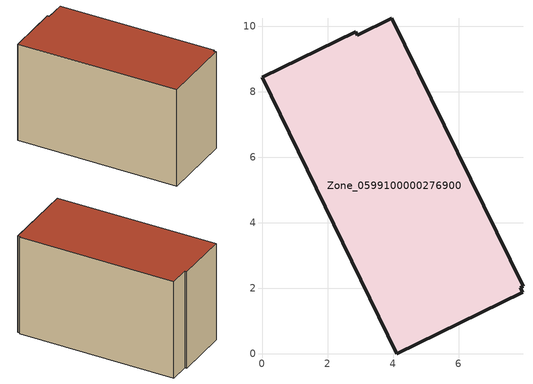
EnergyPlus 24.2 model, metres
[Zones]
Zone_0599100000276900
 floor ground (C_G): 7.96,2.06 7.88,2.02 7.95,1.88 4.11,0 0,8.43 2.85,9.83 2.9,9.73 3.96,10.25 z0
 wall outside (C_F): 7.96,2.06 3.96,10.25 2.9,9.73 2.85,9.83 0,8.43 4.11,0 7.95,1.88 7.88,2.02 7.96,2.06 z0:5.84
 roof outside (C_R): 7.88,2.02 7.96,2.06 3.96,10.25 2.9,9.73 2.85,9.83 0,8.43 4.11,0 7.95,1.88 z5.84
[BUILDING]
Pand.0599100000276900: North Axis=0; Terrain=City; Loads Convergence Tolerance Value=0.04; Temperature Convergence Tolerance Value=0.4; Solar Distribution=FullExterior; Maximum Number of Warmup Days=25; Minimum Number of Warmup Days=1
[Site:Location]
Rotterdam.The.Hague.AP_ZH_NLD Design_Conditions: Latitude=51.96; Longitude=4.45; Time Zone=1; Elevation=-4.5
[SITE:GROUNDTEMPERATURE:BUILDINGSURFACE]
18, 18, 18, 18, 18, 18, 18, 18, 18, 18, 18, 18
[MATERIAL] Thermal Absorptance=0.9; Solar Absorptance=0.7; Visible Absorptance=0.7
Name | Roughness | Thickness | Conductivity | Density | Specific Heat
G.TI.1946-1964 | MediumSmooth | 0.15 | 1 | 540 | 1210
F.TI.1946-1964 | Rough | 0.3 | 0.857143 | 1920 | 840
R.TI.1946-1964 | MediumRough | 0.2 | 0.277778 | 1500 | 1000
[CONSTRUCTION]
C_G: G.TI.1946-1964
C_F: F.TI.1946-1964
C_R: R.TI.1946-1964
[ZONE]
Zone_0599100000276900: Type=1; Multiplier=1; Ceiling Height=Autocalculate; Volume=Autocalculate; Floor Area=autocalculate; Part of Total Floor Area=Yes
[ZONEINFILTRATION:DESIGNFLOWRATE]
Infil_Zone_0599100000276900: Zone or ZoneList or Space or SpaceList=Zone_0599100000276900; Schedule=AlwaysOn; Design Flow Rate Calculation Method=Flow/Area; Flow Rate per Floor Area=0.003; Constant Term Coefficient=1; Temperature Term Coefficient=0; Velocity Term Coefficient=0; Velocity Squared Term Coefficient=0
[HVACTEMPLATE:ZONE:IDEALLOADSAIRSYSTEM]
Zone_0599100000276900: Maximum Heating Supply Air Temperature=50; Minimum Cooling Supply Air Temperature=13; Maximum Heating Supply Air Humidity Ratio=0.0156; Minimum Cooling Supply Air Humidity Ratio=0.0077; Heating Limit=NoLimit; Cooling Limit=NoLimit; Dehumidification Control Type=ConstantSensibleHeatRatio; Cooling Sensible Heat Ratio=0.7; Dehumidification Setpoint=60; Humidification Control Type=None; Humidification Setpoint=30; Outdoor Air Method=None; Outdoor Air Flow Rate per Person=0.00944; Outdoor Air Flow Rate per Zone Floor Area=0; Outdoor Air Flow Rate per Zone=0; Demand Controlled Ventilation Type=None; Outdoor Air Economizer Type=NoEconomizer; Heat Recovery Type=None; Sensible Heat Recovery Effectiveness=0.7; Latent Heat Recovery Effectiveness=0.65
[ZONECONTROL:THERMOSTAT]
ThermostatControl_Zone_0599100000276900: Zone or ZoneList=Zone_0599100000276900; Control Type Schedule=DualSetpointControlType; Control 1=Thermostat_Zone_0599100000276900; Temperature Difference Between Cutout And Setpoint=0
[THERMOSTATSETPOINT:DUALSETPOINT]
Thermostat_Zone_0599100000276900: Heating Setpoint Temperature Schedule=HeatingSetpoint_Zone_0599100000276900; Cooling Setpoint Temperature Schedule=CoolingSetpoint_Zone_0599100000276900
[SCHEDULE:COMPACT]
HeatingSetpoint_Zone_0599100000276900: Through: 12/31, For: AllDays, Until: 24:00, 21
CoolingSetpoint_Zone_0599100000276900: Through: 12/31, For: AllDays, Until: 24:00, 24
DualSetpointControlType: Through: 12/31, For: AllDays, Until: 24:00, 4
AlwaysOn: Through: 12/31, For: AllDays, Until: 24:00, 1
